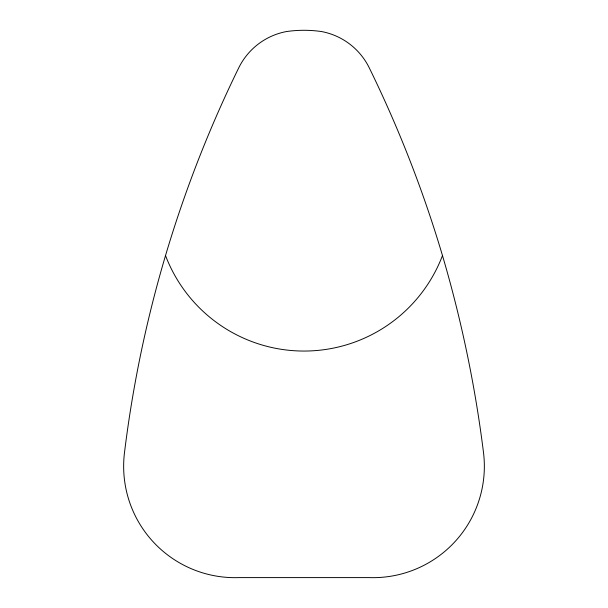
<?xml version="1.0" encoding="UTF-8"?>
<svg xmlns="http://www.w3.org/2000/svg" width="608" height="608" viewBox="0 0 608 608"><rect width="100%" height="100%" fill="white"/><g stroke="black" fill="none" stroke-linecap="round" stroke-linejoin="round"><path stroke-width="0.91" d="M442.48 255.558C461.48 320.036 475.228 386.057 483.527 452.762A111.363 111.363 0 0 1 369.292 577.6L238.708 577.6A111.363 111.363 0 0 1 124.473 452.762A1210.3 1210.3 0 0 1 238.708 67.898A66.918 66.918 0 0 1 286.444 31.555A122.672 122.672 0 0 1 321.556 31.555A66.918 66.918 0 0 1 369.292 67.898A1210.3 1210.3 0 0 1 442.48 255.558A148.154 148.154 0 0 1 165.52 255.558"/></g></svg>
